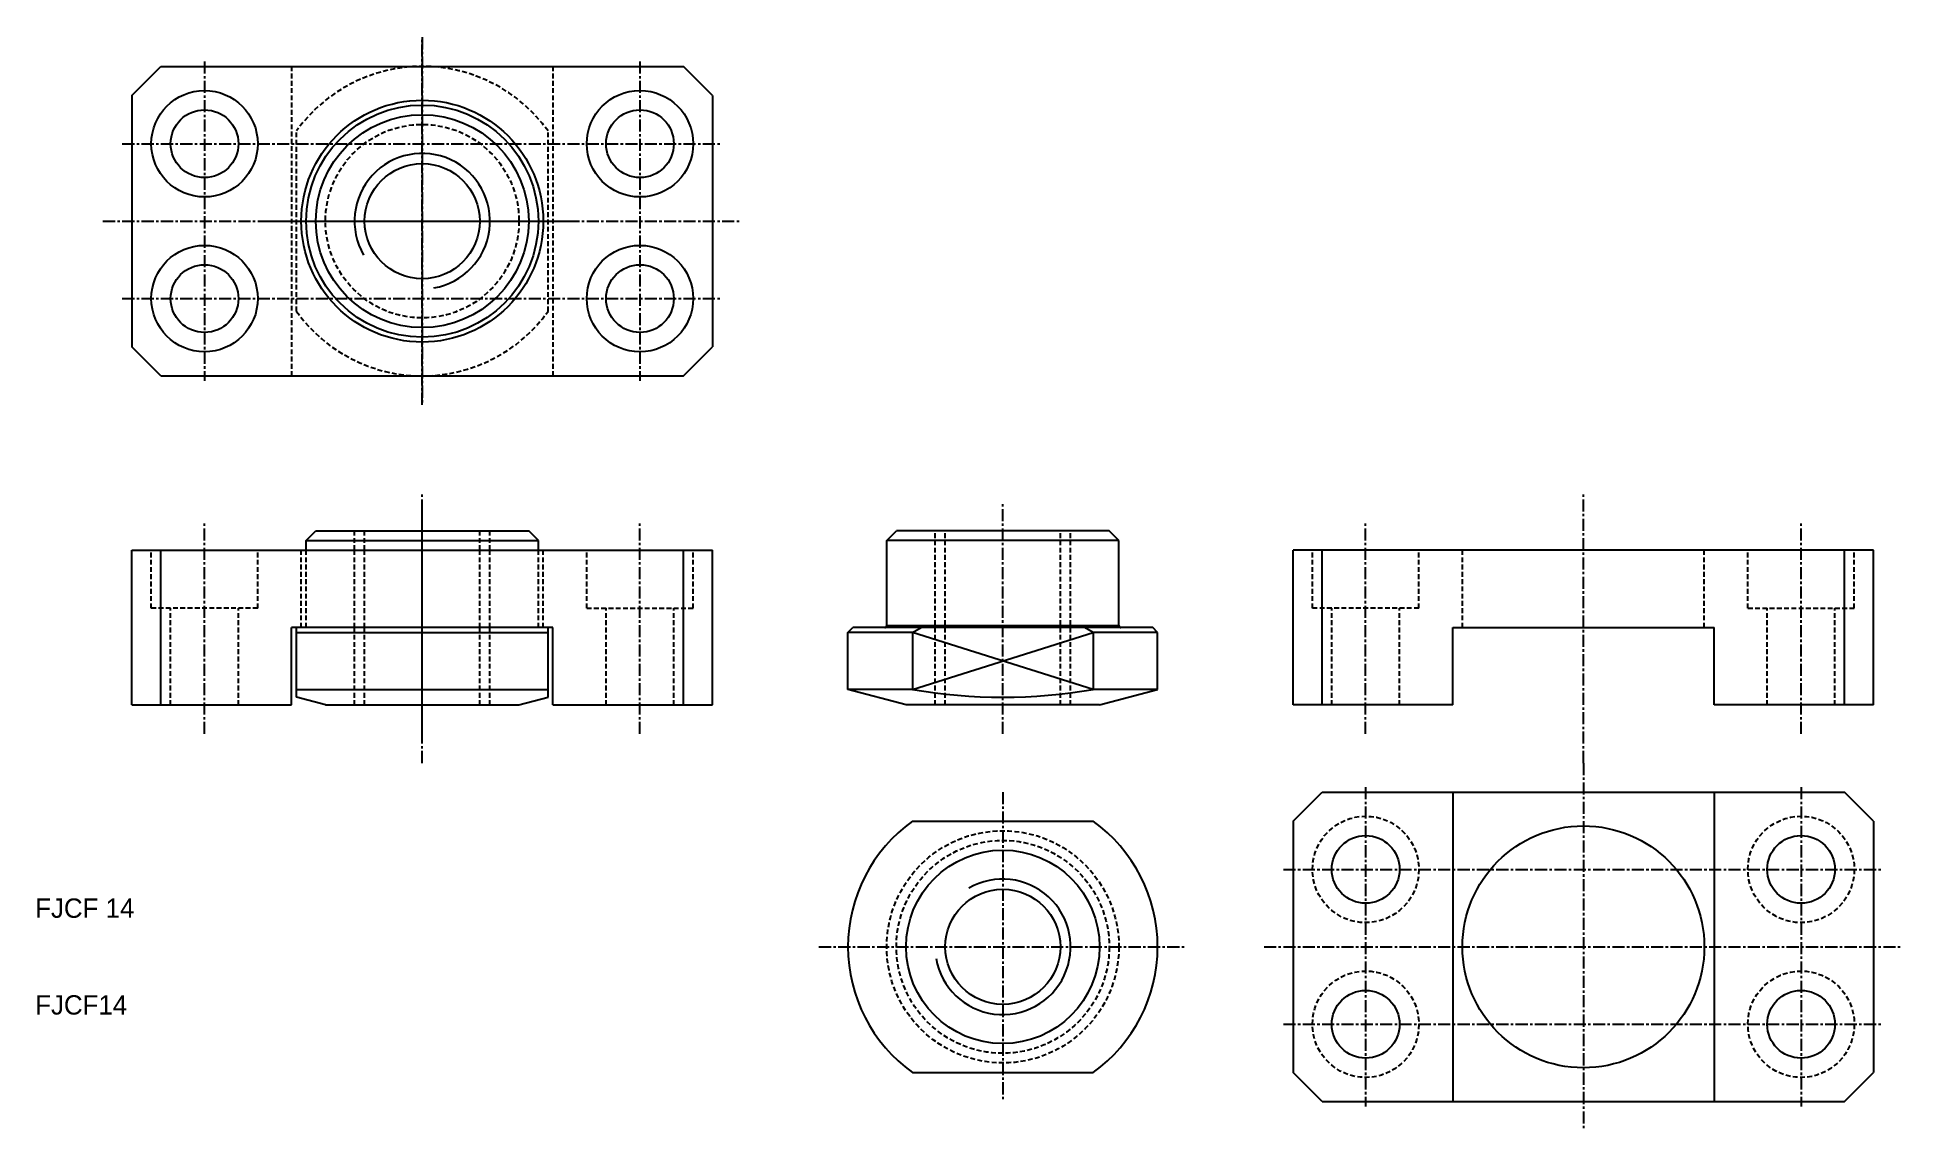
# Model space of a CAD drawing. Extents: x 10 to 203, y -2 to 111.
import ezdxf

# ---------------------------------------------------------------- set-up
doc = ezdxf.new("R2010")
doc.units = 0
doc.header["$MEASUREMENT"] = 0
doc.linetypes.add('CENTER', pattern=[2, 1.25, -0.25, 0.25, -0.25])
doc.linetypes.add('DASHED', pattern=[0.75, 0.5, -0.25])
doc.layers.get('0').update_dxf_attribs({"linetype": 'CONTINUOUS'})
doc.layers.add('CENTER', color=1, linetype='CENTER')

msp = doc.modelspace()

# ---------------------------------------------------------------- linework, layer by layer
for p, q in [((20, 105), (23, 108)), ((23, 108), (77, 108)), ((80, 105), (77, 108)), ((20, 105), (20, 79)), ((80, 105), (80, 79)), ((23, 76), (20, 79)), ((77, 76), (80, 79)), ((23, 76), (77, 76)), ((38, 59), (39, 60)), ((39, 60), (61, 60)), ((62, 59), (61, 60)), ((98, 59), (99, 60)), ((121, 60), (99, 60)), ((122, 59), (121, 60)), ((20, 58), (80, 58)), ((20, 42), (20, 58)), ((23, 42), (23, 58)), ((38, 59), (62, 59)), ((38, 58), (38, 59)), ((62, 58), (62, 59)), ((77, 42), (77, 58)), ((80, 42), (80, 58)), ((98, 50.2), (98, 59)), ((122, 59), (98, 59)), ((122, 50.2), (122, 59)), ((140, 42), (140, 58)), ((200, 58), (140, 58)), ((143, 42), (143, 58)), ((197, 42), (197, 58)), ((200, 42), (200, 58)), ((98, 50.2), (122, 50.2)), ((63.5, 50), (36.5, 50)), ((36.5, 42), (36.5, 50)), ((37, 42.8), (37, 50)), ((37, 49.5), (63, 49.5)), ((63, 42.8), (63, 50)), ((63.5, 42), (63.5, 50)), ((94, 49.5), (94.5, 50)), ((100.67, 49.5), (94, 49.5)), ((94, 43.61), (94, 49.5)), ((97.8, 50), (94.5, 50)), ((122.2, 50), (97.8, 50)), ((100.67, 49.5), (101.56, 50)), ((100.67, 49.5), (100.67, 43.61)), ((119.33, 49.5), (118.44, 50)), ((126, 49.5), (119.33, 49.5)), ((119.33, 49.5), (119.33, 43.61)), ((125.5, 50), (122.2, 50)), ((126, 49.5), (125.5, 50)), ((126, 43.61), (126, 49.5)), ((156.5, 50), (183.5, 50)), ((156.5, 42), (156.5, 50)), ((183.5, 42), (183.5, 50)), ((37, 43.61), (63, 43.61)), ((40, 42), (37, 42.8)), ((60, 42), (63, 42.8)), ((100.67, 43.61), (94, 43.61)), ((100, 42), (94, 43.61)), ((126, 43.61), (119.33, 43.61)), ((120, 42), (126, 43.61)), ((20, 42), (36.5, 42)), ((40, 42), (60, 42)), ((63.5, 42), (80, 42)), ((120, 42), (100, 42)), ((156.5, 42), (140, 42)), ((200, 42), (183.5, 42)), ((140, 30), (143, 33)), ((143, 33), (197, 33)), ((156.5, 33), (156.5, 1)), ((183.5, 33), (183.5, 1)), ((200, 30), (197, 33)), ((100.67, 30), (119.33, 30)), ((140, 30), (140, 4)), ((200, 30), (200, 4)), ((100.67, 4), (119.33, 4)), ((143, 1), (140, 4)), ((197, 1), (200, 4)), ((143, 1), (197, 1))]:
    msp.add_line(p, q)
at = {"color": 3, "linetype": 'DASHED'}
for p, q in [((36.5, 108), (36.5, 76)), ((63.5, 108), (63.5, 76)), ((37, 82.67), (37, 101.33)), ((63, 82.67), (63, 101.33)), ((43, 58), (43, 60)), ((44.05, 58), (44.05, 60)), ((55.95, 58), (55.95, 60)), ((57, 58), (57, 60)), ((103, 42), (103, 60)), ((104.05, 42), (104.05, 60)), ((115.95, 42), (115.95, 60)), ((117, 42), (117, 60)), ((22, 52), (22, 58)), ((33, 52), (33, 58)), ((37.5, 50), (37.5, 58)), ((38, 50), (38, 58)), ((43, 50), (43, 58)), ((44.05, 50), (44.05, 58)), ((55.95, 50), (55.95, 58)), ((57, 50), (57, 58)), ((62, 50), (62, 58)), ((62.5, 50), (62.5, 58)), ((67, 52), (67, 58)), ((78, 52), (78, 58)), ((142, 52), (142, 58)), ((153, 52), (153, 58)), ((157.5, 50), (157.5, 58)), ((182.5, 50), (182.5, 58)), ((187, 52), (187, 58)), ((198, 52), (198, 58)), ((33, 52), (22, 52)), ((24, 42), (24, 52)), ((31, 42), (31, 52)), ((67, 52), (78, 52)), ((69, 42), (69, 52)), ((76, 42), (76, 52)), ((153, 52), (142, 52)), ((144, 42), (144, 52)), ((151, 42), (151, 52)), ((187, 52), (198, 52)), ((189, 42), (189, 52)), ((196, 42), (196, 52)), ((43, 42), (43, 50)), ((44.05, 42), (44.05, 50)), ((55.95, 42), (55.95, 50)), ((57, 42), (57, 50))]:
    msp.add_line(p, q, dxfattribs=at)
at = {"color": 3}
for p, q in [((119.33, 43.61), (100.67, 49.5)), ((100.67, 43.61), (119.33, 49.5))]:
    msp.add_line(p, q, dxfattribs=at)
for centre, radius in [((27.5, 100), 5.5), ((50, 92), 12.5), ((72.5, 100), 5.5), ((27.5, 100), 3.5), ((50, 92), 12), ((50, 92), 11), ((72.5, 100), 3.5), ((50, 92), 5.95), ((27.5, 84), 5.5), ((72.5, 84), 5.5), ((27.5, 84), 3.5), ((72.5, 84), 3.5), ((170, 17), 12.5), ((110, 17), 10), ((147.5, 25), 3.5), ((192.5, 25), 3.5), ((110, 17), 5.95), ((147.5, 9), 3.5), ((192.5, 9), 3.5)]:
    msp.add_circle(centre, radius)
at = {"color": 3, "linetype": 'DASHED'}
for centre, radius in [((50, 92), 10), ((110, 17), 12), ((147.5, 25), 5.5), ((192.5, 25), 5.5), ((110, 17), 11), ((147.5, 9), 5.5), ((192.5, 9), 5.5)]:
    msp.add_circle(centre, radius, dxfattribs=at)
for start, end in [(35.6591, 144.3409), (215.6591, 324.3409)]:
    msp.add_arc((50, 92), 16, start, end, dxfattribs=at)
at = {"color": 3}
for centre, start, end in [((50, 92), 280, 210), ((110, 17), 190, 120)]:
    msp.add_arc(centre, 7, start, end, dxfattribs=at)
for centre, radius, start, end in [((97.8, 50.2), 0.2, 270, 0), ((122.2, 50.2), 0.2, 180, 270), ((110, 97.32), 54.52, 260.1487, 279.8513), ((110, 17), 16, 125.6591, 234.3409), ((110, 17), 16, 305.6591, 54.3409)]:
    msp.add_arc(centre, radius, start, end)
at = {"layer": 'CENTER', "color": 1, "linetype": 'CENTER'}
for p, q in [((50, 73), (50, 111)), ((50, 111), (50, 73)), ((27.5, 108.5), (27.5, 75.5)), ((72.5, 108.5), (72.5, 75.5)), ((19, 100), (81, 100)), ((17, 92), (83, 92)), ((34, 92), (66, 92)), ((19, 84), (81, 84)), ((50, 36), (50, 64)), ((170, 36), (170, 64)), ((50, 39), (50, 63)), ((110, 39), (110, 63)), ((27.5, 39), (27.5, 61)), ((72.5, 39), (72.5, 61)), ((147.5, 39), (147.5, 61)), ((192.5, 39), (192.5, 61)), ((170, 36), (170, -2)), ((110, 33), (110, 1)), ((147.5, 33.5), (147.5, 0.5)), ((192.5, 33.5), (192.5, 0.5)), ((139, 25), (201, 25)), ((91, 17), (129, 17)), ((137, 17), (203, 17)), ((139, 9), (201, 9))]:
    msp.add_line(p, q, dxfattribs=at)

# ---------------------------------------------------------------- texts
for s, p in [('FJCF 14', (10, 20)), ('FJCF14', (10, 10))]:
    msp.add_text(s, height=2).set_placement(p)

doc.saveas('drawing.dxf')
